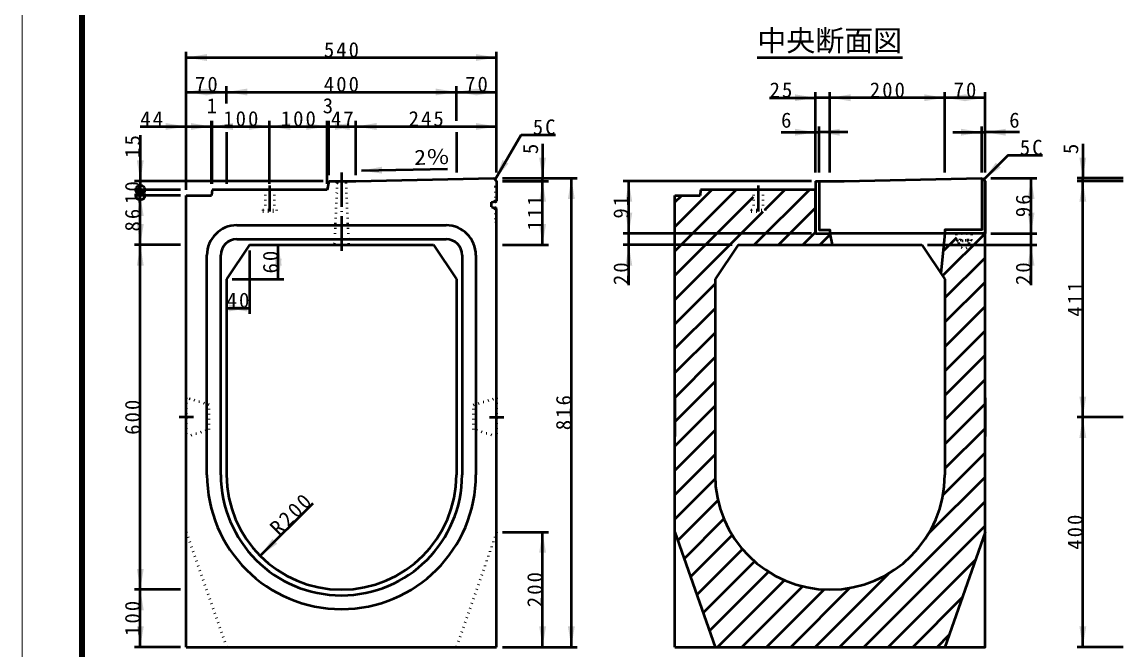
# Model space of a CAD drawing. Units: millimetres, scale not verified. Extents: x -2102 to 2102, y -1485 to 1485.
# Drawn here: x -2102 to -182, y -630 to 463 of the extents above; entities that cross this region are included whole.
import ezdxf
from ezdxf.enums import TextEntityAlignment as Align

# ---------------------------------------------------------------- set-up
doc = ezdxf.new("R2010")
doc.units = ezdxf.units.MM
doc.header["$LTSCALE"] = 5
doc.header["$PDMODE"] = 32
doc.header["$PDSIZE"] = 2.5
doc.linetypes.add('DOTTED', pattern=[1.75, 0.25, -1.5])
doc.linetypes.add('LONG_DASHED_DOTTED', pattern=[15.25, 12, -1.5, 0.25, -1.5])
doc.layers.add('0-0_V-nasSTD', color=7, linetype='Continuous', lineweight=35)
doc.layers.add('0-1_0', color=7, linetype='Continuous', lineweight=50)
doc.styles.add('ＭＳ ゴシック', font='')
doc.styles.get('ＭＳ ゴシック').set_extended_font_data('MS Gothic')

msp = doc.modelspace()

# ---------------------------------------------------------------- linework, layer by layer
at = {"layer": '0-0_V-nasSTD', "lineweight": 100}
msp.add_line((-1997.5, 1380), (-1997.5, -1380), dxfattribs=at)
at = {"layer": '0-0_V-nasSTD', "lineweight": 50}
for p, q in [((-1746.763, 320.895), (-1746.763, 350.895)), ((-1816.763, 280.895), (-1772.763, 280.895)), ((-1746.763, 270.895), (-1746.763, 180.895)), ((-1346.763, 270.895), (-1346.763, 200.895)), ((-432.763, 190.895), (-431.763, 190.895)), ((-431.763, 190.895), (-426.763, 185.895)), ((-426.763, 94.895), (-426.763, 185.895)), ((-1816.763, 160.895), (-1772.763, 160.895)), ((-1771.763, 170.895), (-1772.763, 160.895)), ((-966.763, 160.895), (-922.763, 160.895)), ((-921.763, 170.895), (-922.763, 160.895)), ((-496.763, 94.895), (-503.934, 25.651))]:
    msp.add_line(p, q, dxfattribs=at)
at = {"layer": '0-0_V-nasSTD', "linetype": 'DOTTED', "lineweight": 50}
for p, q in [((-476.763, 82.895), (-476.763, 94.895)), ((-476.763, 94.895), (-449.763, 94.895)), ((-476.763, 82.895), (-449.763, 82.895)), ((-474.763, 81.895), (-474.963, 82.895)), ((-474.763, 81.895), (-451.763, 81.895)), ((-472.263, 77.895), (-472.263, 81.895)), ((-470.263, 83.895), (-470.263, 94.895)), ((-456.263, 83.895), (-456.263, 94.895)), ((-454.263, 77.895), (-454.263, 81.895)), ((-451.763, 81.895), (-451.563, 82.895)), ((-449.763, 82.895), (-449.763, 94.895))]:
    msp.add_line(p, q, dxfattribs=at)
at = {"layer": '0-0_V-nasSTD', "lineweight": 18}
for points in [[(-2102.5, -1485), (-2102.5, 1485), (2102.5, 1485), (2102.5, -1485)], [(-2002.5, -1385), (-2002.5, 1385), (2002.5, 1385), (2002.5, -1385)]]:
    msp.add_lwpolyline(points, close=True, dxfattribs=at)
at = {"layer": '0-0_V-nasSTD', "lineweight": 50}
for centre in [(-1896.763, 170.895), (-1896.763, 160.895)]:
    msp.add_circle(centre, 8, dxfattribs=at)
at = {"layer": '0-0_V-nasSTD', "linetype": 'DOTTED', "lineweight": 50}
for centre, radius, start, end in [((-477.263, 107.895), 25, 271.14576, 286.2602), ((-463.263, 77.895), 9, 180, 0), ((-463.263, 107.895), 25, 253.7398, 286.2602), ((-449.263, 107.895), 25, 253.7398, 268.85424)]:
    msp.add_arc(centre, radius, start, end, dxfattribs=at)
at = {"layer": '0-0_V-nasSTD'}
for points in [[(-1816.763, 400.895), (-1780.763, 394.895), (-1780.763, 406.895)], [(-1312.763, 394.895), (-1312.763, 406.895), (-1276.763, 400.895)], [(-1816.763, 340.895), (-1780.763, 334.895), (-1780.763, 346.895)], [(-1782.763, 334.895), (-1782.763, 346.895), (-1746.763, 340.895)], [(-1746.763, 340.895), (-1710.763, 334.895), (-1710.763, 346.895)], [(-1382.763, 334.895), (-1382.763, 346.895), (-1346.763, 340.895)], [(-1346.763, 340.895), (-1310.763, 334.895), (-1310.763, 346.895)], [(-1312.763, 334.895), (-1312.763, 346.895), (-1276.763, 340.895)], [(-757.763, 324.895), (-757.763, 336.895), (-721.763, 330.895)], [(-696.763, 330.895), (-660.763, 324.895), (-660.763, 336.895)], [(-532.763, 324.895), (-532.763, 336.895), (-496.763, 330.895)], [(-496.763, 330.895), (-460.763, 324.895), (-460.763, 336.895)], [(-462.763, 324.895), (-462.763, 336.895), (-426.763, 330.895)], [(-1852.763, 274.895), (-1852.763, 286.895), (-1816.763, 280.895)], [(-1808.763, 274.895), (-1808.763, 286.895), (-1772.763, 280.895)], [(-1771.763, 280.895), (-1735.763, 274.895), (-1735.763, 286.895)], [(-1707.763, 274.895), (-1707.763, 286.895), (-1671.763, 280.895)], [(-1671.763, 280.895), (-1635.763, 274.895), (-1635.763, 286.895)], [(-1607.763, 274.895), (-1607.763, 286.895), (-1571.763, 280.895)], [(-1568.763, 280.895), (-1532.763, 274.895), (-1532.763, 286.895)], [(-1557.763, 274.895), (-1557.763, 286.895), (-1521.763, 280.895)], [(-1521.763, 280.895), (-1485.763, 274.895), (-1485.763, 286.895)], [(-1312.763, 274.895), (-1312.763, 286.895), (-1276.763, 280.895)], [(-757.763, 264.895), (-757.763, 276.895), (-721.763, 270.895)], [(-715.763, 270.895), (-679.763, 264.895), (-679.763, 276.895)], [(-468.763, 264.895), (-468.763, 276.895), (-432.763, 270.895)], [(-426.763, 270.895), (-390.763, 264.895), (-390.763, 276.895)], [(-1902.763, 221.895), (-1896.763, 185.895), (-1890.763, 221.895)], [(-1279.263, 188.395), (-1266.459, 222.572), (-1256.067, 216.572)], [(-1202.763, 226.895), (-1196.763, 190.895), (-1190.763, 226.895)], [(-429.263, 188.395), (-408.05, 218.094), (-399.565, 209.609)], [(-262.763, 226.895), (-256.763, 190.895), (-250.763, 226.895)], [(-1512.149, 204.111), (-1476.282, 210.859), (-1476.032, 198.862)], [(-1202.763, 149.895), (-1196.763, 185.895), (-1190.763, 149.895)], [(-1152.763, 154.895), (-1146.763, 190.895), (-1140.763, 154.895)], [(-1052.763, 149.895), (-1046.763, 185.895), (-1040.763, 149.895)], [(-352.763, 154.895), (-346.763, 190.895), (-340.763, 154.895)], [(-262.763, 149.895), (-256.763, 185.895), (-250.763, 149.895)], [(-1902.763, 124.895), (-1896.763, 160.895), (-1890.763, 124.895)], [(-1052.763, 130.895), (-1046.763, 94.895), (-1040.763, 130.895)], [(-352.763, 130.895), (-346.763, 94.895), (-340.763, 130.895)], [(-1902.763, 110.895), (-1896.763, 74.895), (-1890.763, 110.895)], [(-1202.763, 110.895), (-1196.763, 74.895), (-1190.763, 110.895)], [(-1902.763, 38.895), (-1896.763, 74.895), (-1890.763, 38.895)], [(-1662.763, 38.895), (-1656.763, 74.895), (-1650.763, 38.895)], [(-1052.763, 38.895), (-1046.763, 74.895), (-1040.763, 38.895)], [(-352.763, 38.895), (-346.763, 74.895), (-340.763, 38.895)], [(-1662.763, 50.895), (-1656.763, 14.895), (-1650.763, 50.895)], [(-1746.763, -35.105), (-1710.763, -41.105), (-1710.763, -29.105)], [(-1742.763, -41.105), (-1742.763, -29.105), (-1706.763, -35.105)], [(-262.763, -189.105), (-256.763, -225.105), (-250.763, -189.105)], [(-262.763, -261.105), (-256.763, -225.105), (-250.763, -261.105)], [(-1688.184, -466.526), (-1666.971, -436.827), (-1658.486, -445.313)], [(-1202.763, -461.105), (-1196.763, -425.105), (-1190.763, -461.105)], [(-1902.763, -489.105), (-1896.763, -525.105), (-1890.763, -489.105)], [(-1902.763, -561.105), (-1896.763, -525.105), (-1890.763, -561.105)], [(-1902.763, -589.105), (-1896.763, -625.105), (-1890.763, -589.105)], [(-1202.763, -589.105), (-1196.763, -625.105), (-1190.763, -589.105)], [(-1152.763, -589.105), (-1146.763, -625.105), (-1140.763, -589.105)], [(-262.763, -589.105), (-256.763, -625.105), (-250.763, -589.105)]]:
    msp.add_solid(points, dxfattribs=at)
at = {"layer": '0-1_0'}
for p, q in [((-1816.763, 170.895), (-1816.763, 410.895)), ((-1276.763, 200.895), (-1276.763, 410.895)), ((-1816.763, 400.895), (-1276.763, 400.895)), ((-823.166, 400.895), (-570.36, 400.895)), ((-1346.763, 290.895), (-1346.763, 350.895)), ((-801.763, 330.895), (-721.763, 330.895)), ((-721.763, 200.895), (-721.763, 340.895)), ((-696.763, 200.895), (-696.763, 340.895)), ((-496.763, 200.895), (-496.763, 340.895)), ((-426.763, 200.895), (-426.763, 340.895)), ((-1772.763, 180.895), (-1772.763, 290.895)), ((-1771.763, 180.895), (-1771.763, 290.895)), ((-1671.763, 180.895), (-1671.763, 290.895)), ((-1571.763, 180.895), (-1571.763, 290.895)), ((-1568.763, 195.895), (-1568.763, 290.895)), ((-1521.763, 195.895), (-1521.763, 290.895)), ((-1896.763, 280.895), (-1816.763, 280.895)), ((-1772.763, 280.895), (-1771.763, 280.895)), ((-1771.763, 280.895), (-1671.763, 280.895)), ((-1671.763, 280.895), (-1571.763, 280.895)), ((-1571.763, 280.895), (-1568.763, 280.895)), ((-1568.763, 280.895), (-1521.763, 280.895)), ((-1521.763, 280.895), (-1276.763, 280.895)), ((-781.763, 270.895), (-721.763, 270.895)), ((-721.763, 270.895), (-715.763, 270.895)), ((-715.763, 200.895), (-715.763, 280.895)), ((-665.763, 270.895), (-715.763, 270.895)), ((-482.763, 270.895), (-432.763, 270.895)), ((-432.763, 200.895), (-432.763, 280.895)), ((-432.763, 270.895), (-426.763, 270.895)), ((-366.763, 270.895), (-426.763, 270.895)), ((-1896.763, 265.895), (-1896.763, 185.895)), ((-1234.263, 266.338), (-1279.263, 188.395)), ((-1234.263, 266.338), (-1174.263, 266.338)), ((-1196.763, 250.895), (-1196.763, 190.895)), ((-256.763, 250.895), (-256.763, 190.895)), ((-386.837, 230.822), (-429.263, 188.395)), ((-386.837, 230.822), (-326.837, 230.822)), ((-1512.149, 204.111), (-1362.181, 207.235)), ((-1578.763, 185.895), (-1906.763, 185.895)), ((-1896.763, 185.895), (-1896.763, 170.895)), ((-1568.763, 185.895), (-1571.763, 170.895)), ((-1568.763, 185.895), (-1521.763, 185.895)), ((-1276.763, 185.895), (-1276.763, 150.91)), ((-1266.763, 190.895), (-1136.763, 190.895)), ((-1266.763, 185.895), (-1186.763, 185.895)), ((-1196.763, 185.895), (-1196.763, 190.895)), ((-1196.763, 74.895), (-1196.763, 185.895)), ((-1146.763, -625.105), (-1146.763, 190.895)), ((-728.763, 185.895), (-1056.763, 185.895)), ((-1046.763, 94.895), (-1046.763, 185.895)), ((-721.763, 185.895), (-721.763, 94.895)), ((-416.763, 190.895), (-336.763, 190.895)), ((-346.763, 94.895), (-346.763, 190.895)), ((-186.763, 190.895), (-266.763, 190.895)), ((-186.763, 185.895), (-266.763, 185.895)), ((-256.763, 185.895), (-256.763, 190.895)), ((-1826.763, 170.895), (-1906.763, 170.895)), ((-1826.763, 160.895), (-1906.763, 160.895)), ((-1896.763, 170.895), (-1896.763, 160.895)), ((-1896.763, 74.895), (-1896.763, 160.895)), ((-1816.763, -625.105), (-1816.763, 160.895)), ((-1571.763, 170.895), (-1771.763, 170.895)), ((-966.763, 64.049), (-859.917, 170.895)), ((-966.763, 106.476), (-902.343, 170.895)), ((-966.763, -625.105), (-966.763, 160.895)), ((-966.763, 148.902), (-954.77, 160.895)), ((-966.763, 21.623), (-829.763, 158.623)), ((-721.763, 170.895), (-921.763, 170.895)), ((-828.637, 74.895), (-732.637, 170.895)), ((-810.064, 135.895), (-775.064, 170.895)), ((-721.763, 94.895), (-721.763, 170.895)), ((-721.763, 94.895), (-721.763, 170.895)), ((-1285.763, 148.895), (-1276.763, 150.91)), ((-1285.763, 140.895), (-1285.763, 148.895)), ((-1285.763, 140.895), (-1276.763, 137.537)), ((-1276.763, -625.105), (-1276.763, 137.537)), ((-786.211, 74.895), (-721.763, 139.343)), ((-966.763, -20.804), (-813.064, 132.895)), ((-1728.763, 108.895), (-1364.763, 108.895)), ((-743.785, 74.895), (-721.763, 96.917)), ((-1728.763, 84.895), (-1364.763, 84.895)), ((-728.763, 94.895), (-1056.763, 94.895)), ((-1046.763, 74.895), (-1046.763, 94.895)), ((-721.763, 94.895), (-696.763, 94.895)), ((-714.322, 74.895), (-696.365, 92.852)), ((-696.763, 94.895), (-692.863, 74.895)), ((-496.763, 94.895), (-696.763, 94.895)), ((-426.8, 94.895), (-500.778, 20.918)), ((-476.763, 87.359), (-499.944, 64.178)), ((-416.763, 94.895), (-336.763, 94.895)), ((-346.763, 74.895), (-346.763, 94.895)), ((-1826.763, 74.895), (-1906.763, 74.895)), ((-1706.763, 74.895), (-1746.763, 14.895)), ((-1706.763, 74.895), (-1386.763, 74.895)), ((-1706.763, 64.895), (-1706.763, -45.105)), ((-1656.763, 14.895), (-1656.763, 74.895)), ((-1559.263, 74.895), (-1534.263, 74.895)), ((-1386.763, 74.895), (-1346.763, 14.895)), ((-1266.763, 74.895), (-1186.763, 74.895)), ((-866.763, 74.895), (-1056.763, 74.895)), ((-1046.763, 4.895), (-1046.763, 74.895)), ((-856.763, 74.895), (-896.763, 14.895)), ((-856.763, 74.895), (-536.763, 74.895)), ((-536.763, 74.895), (-496.763, 14.895)), ((-526.763, 74.895), (-336.763, 74.895)), ((-346.763, 4.895), (-346.763, 74.895)), ((-1780.763, 24.895), (-1780.763, 56.895)), ((-1756.763, 24.895), (-1756.763, 56.895)), ((-1336.763, 56.895), (-1336.763, 24.895)), ((-1312.763, 56.895), (-1312.763, 24.895)), ((-496.763, -17.494), (-426.763, 52.506)), ((-1780.763, -325.105), (-1780.763, 24.895)), ((-1756.763, -325.105), (-1756.763, 24.895)), ((-1336.763, 24.895), (-1336.763, -325.105)), ((-1312.763, 24.895), (-1312.763, -325.105)), ((-1746.763, 14.895), (-1746.763, -325.105)), ((-1736.763, 14.895), (-1646.763, 14.895)), ((-1346.763, 14.895), (-1346.763, -325.105)), ((-966.763, -63.23), (-896.763, 6.77)), ((-896.763, 14.895), (-896.763, -325.105)), ((-496.763, 14.895), (-496.763, -325.105)), ((-496.763, -59.921), (-426.763, 10.079)), ((-1746.763, -35.105), (-1706.763, -35.105)), ((-966.763, -105.657), (-896.763, -35.657)), ((-496.763, -102.347), (-426.763, -32.347)), ((-496.763, -144.773), (-426.763, -74.773)), ((-966.763, -148.083), (-896.763, -78.083)), ((-966.763, -191.605), (-896.763, -120.509)), ((-496.763, -187.2), (-426.763, -117.2)), ((-896.763, -162.936), (-966.763, -232.936)), ((-496.763, -229.626), (-426.763, -159.626)), ((-966.763, -191.605), (-966.763, -258.605)), ((-426.763, -191.605), (-426.763, -258.605)), ((-896.763, -205.362), (-966.763, -275.362)), ((-496.763, -272.053), (-426.763, -202.053)), ((-186.763, -225.105), (-266.763, -225.105)), ((-896.763, -247.789), (-966.763, -317.789)), ((-496.763, -314.479), (-426.763, -244.479)), ((-499.825, -359.967), (-426.763, -286.905)), ((-896.763, -290.215), (-966.763, -360.215)), ((-896.626, -332.504), (-966.763, -402.641)), ((-525.011, -427.579), (-426.763, -329.332)), ((-1688.184, -466.526), (-1596.261, -374.602)), ((-891.666, -369.97), (-961.587, -439.892)), ((-680.109, -625.105), (-426.763, -371.758)), ((-950.588, -471.319), (-881.354, -402.085)), ((-637.683, -625.105), (-426.763, -414.185)), ((-1266.763, -425.105), (-1186.763, -425.105)), ((-1196.763, -625.105), (-1196.763, -425.105)), ((-966.763, -425.105), (-896.763, -625.105)), ((-939.589, -502.746), (-866.97, -430.127)), ((-426.763, -425.105), (-496.763, -625.105)), ((-928.589, -534.173), (-849.105, -454.689)), ((-917.59, -565.6), (-828.008, -476.018)), ((-595.257, -625.105), (-443.728, -473.576)), ((-906.59, -597.027), (-803.687, -494.123)), ((-722.536, -625.105), (-594.288, -496.857)), ((-892.241, -625.105), (-775.913, -508.776)), ((-1826.763, -525.105), (-1906.763, -525.105)), ((-849.815, -625.105), (-744.126, -519.416)), ((-807.389, -625.105), (-707.12, -524.836)), ((-764.962, -625.105), (-661.9, -522.043)), ((-552.83, -625.105), (-466.573, -538.848)), ((-510.404, -625.105), (-489.418, -604.119)), ((-1826.763, -625.105), (-1906.763, -625.105)), ((-1816.763, -625.105), (-1276.763, -625.105)), ((-1266.763, -625.105), (-1136.763, -625.105)), ((-186.763, -625.105), (-266.763, -625.105))]:
    msp.add_line(p, q, dxfattribs=at)
at = {"layer": '0-1_0', "linetype": 'LONG_DASHED_DOTTED'}
for p, q in [((-1546.763, 200.895), (-1546.763, 59.895)), ((-1671.763, 177.895), (-1671.763, 132.895)), ((-821.763, 177.895), (-821.763, 132.895)), ((-1804.263, -225.105), (-1829.263, -225.105)), ((-1289.263, -225.105), (-1264.263, -225.105))]:
    msp.add_line(p, q, dxfattribs=at)
at = {"layer": '0-1_0', "linetype": 'DOTTED'}
for p, q in [((-1554.263, 182.895), (-1559.263, 74.895)), ((-1539.263, 182.895), (-1534.263, 74.895)), ((-1279.063, 175.895), (-1276.763, 178.195)), ((-1279.063, 175.895), (-1279.063, 150.395)), ((-1679.763, 170.895), (-1679.763, 135.895)), ((-1663.763, 170.895), (-1663.763, 135.895)), ((-829.763, 170.895), (-829.763, 135.895)), ((-813.763, 170.895), (-813.763, 135.895)), ((-1683.763, 135.895), (-1659.763, 135.895)), ((-1683.763, 135.895), (-1683.763, 132.895)), ((-1659.763, 135.895), (-1659.763, 132.895)), ((-833.763, 135.895), (-809.763, 135.895)), ((-833.763, 135.895), (-833.763, 132.895)), ((-809.763, 135.895), (-809.763, 132.895)), ((-1683.763, 132.895), (-1659.763, 132.895)), ((-833.763, 132.895), (-809.763, 132.895)), ((-1316.763, -203.605), (-1276.763, -191.605)), ((-1276.763, -191.605), (-1276.763, -258.605)), ((-1316.763, -246.605), (-1316.763, -203.605)), ((-1276.763, -258.605), (-1316.763, -246.605)), ((-1816.763, -425.105), (-1746.763, -625.105)), ((-1276.763, -425.105), (-1346.763, -625.105))]:
    msp.add_line(p, q, dxfattribs=at)
at = {"layer": '0-1_0'}
for points in [[(-1816.763, 340.895), (-1746.763, 340.895), (-1346.763, 340.895), (-1276.763, 340.895)], [(-426.763, 330.895), (-496.763, 330.895), (-696.763, 330.895), (-721.763, 330.895)], [(-1521.763, 185.895), (-1281.763, 190.895), (-1276.763, 185.895)], [(-721.763, 185.895), (-671.763, 185.895), (-432.763, 190.895)], [(-715.763, 185.895), (-715.763, 100.895), (-696.763, 100.895), (-696.763, 94.895)], [(-432.763, 190.895), (-432.763, 100.895), (-496.763, 100.895), (-496.763, 94.895)], [(-426.763, 185.895), (-426.763, 94.895), (-496.763, 94.895)], [(-256.763, -625.105), (-256.763, -225.105), (-256.763, 185.895)], [(-966.763, -625.105), (-426.763, -625.105), (-426.763, 94.895)], [(-1896.763, -625.105), (-1896.763, -525.105), (-1896.763, 74.895)]]:
    msp.add_lwpolyline(points, dxfattribs=at)
at = {"layer": '0-1_0', "linetype": 'DOTTED'}
for points in [[(-1554.263, 182.895), (-1557.263, 185.895), (-1536.263, 185.895)], [(-1554.263, 182.895), (-1539.263, 182.895), (-1536.263, 185.895)], [(-1279.063, 138.395), (-1279.063, 115.895), (-1276.763, 113.595)]]:
    msp.add_lwpolyline(points, dxfattribs=at)
msp.add_lwpolyline([(-1776.763, -203.605), (-1816.763, -191.605), (-1816.763, -258.605), (-1776.763, -246.605)], close=True, dxfattribs=at)
at = {"layer": '0-1_0'}
for centre, radius, start, end in [((-1728.763, 56.895), 52, 90, 180), ((-1364.763, 56.895), 52, 0, 90), ((-1728.763, 56.895), 28, 90, 180), ((-1364.763, 56.895), 28, 0, 90), ((-1546.763, -325.105), 234, 180, 270), ((-1546.763, -325.105), 210, 180, 270), ((-1546.763, -325.105), 200, 180, 270), ((-1546.763, -325.105), 200, 270, 0), ((-1546.763, -325.105), 210, 270, 0), ((-1546.763, -325.105), 234, 270, 0), ((-696.763, -325.105), 200, 180, 270), ((-696.763, -325.105), 200, 180, 270), ((-696.763, -325.105), 200, 270, 0), ((-696.763, -325.105), 200, 270, 0)]:
    msp.add_arc(centre, radius, start, end, dxfattribs=at)
for p in [(-1279.063, 150.395), (-1279.063, 138.395)]:
    msp.add_point(p, dxfattribs=at)

# ---------------------------------------------------------------- texts
at = {"layer": '0-0_V-nasSTD', "style": 'ＭＳ ゴシック'}
for s, height, p in [('中央断面図', 36.95, (-823.166, 400.895)), ('1', 26.39, (-1781.263, 295.895)), ('3', 26.39, (-1579.263, 295.895)), ('6', 26.39, (-781.763, 270.895)), ('6', 26.39, (-384.763, 270.895))]:
    msp.add_text(s, height=height, dxfattribs=at).set_placement(p, align=Align.BOTTOM_LEFT)
at = {"layer": '0-0_V-nasSTD', "style": 'ＭＳ ゴシック', "width": 1.15}
msp.add_text('2％', height=26.39, rotation=1.193, dxfattribs=at).set_placement((-1419.769, 206.035), align=Align.BOTTOM_LEFT)
at = {"layer": '0-0_V-nasSTD', "style": 'ＭＳ ゴシック'}
for p in [(-1196.763, 232.895), (-256.763, 232.895)]:
    msp.add_text('5', height=26.39, rotation=90, dxfattribs=at).set_placement(p, align=Align.BOTTOM_LEFT)
at = {"layer": '0-0_V-nasSTD', "char_height": 26.39, "attachment_point": 7, "style": 'ＭＳ ゴシック'}
for s, insert in [('\\T1.2;540', (-1577.363, 400.895)), ('\\T1.2;70', (-1801.563, 340.895)), ('\\T1.2;400', (-1577.363, 340.895)), ('\\T1.2;70', (-1331.563, 340.895)), ('\\T1.2;25', (-801.763, 330.895)), ('\\T1.2;200', (-627.363, 330.895)), ('\\T1.2;70', (-481.563, 330.895)), ('\\T1.2;100', (-1752.363, 280.895)), ('\\T1.2;100', (-1652.363, 280.895)), ('\\T1.2;245', (-1429.863, 280.895)), ('\\T1.2;44', (-1896.763, 280.895)), ('\\T1.2;47', (-1565.063, 280.895)), ('\\T1.2;5C', (-1213.863, 266.338)), ('\\T1.2;5C', (-366.437, 230.822)), ('\\T1.2;40', (-1746.563, -35.105))]:
    msp.add_mtext(s, dxfattribs=dict(at, insert=insert))
for s, insert, rotation in [('\\T1.2;15', (-1896.763, 226.295), 90), ('\\T1.2;10', (-1896.763, 146.095), 90), ('\\T1.2;111', (-1196.763, 99.795), 90), ('\\T1.2;91', (-1046.763, 120.595), 90), ('\\T1.2;96', (-346.763, 123.095), 90), ('\\T1.2;86', (-1896.763, 98.095), 90), ('\\T1.2;60', (-1656.763, 25.095), 90), ('\\T1.2;20', (-1046.763, 4.895), 90), ('\\T1.2;20', (-346.763, 4.895), 90), ('\\T1.2;411', (-256.763, -50.205), 90), ('\\T1.2;816', (-1146.763, -247.705), 90), ('\\T1.2;600', (-1896.763, -255.705), 90), ('\\T1.2;R200', (-1654.809, -433.15), 45), ('\\T1.2;400', (-256.763, -455.705), 90), ('\\T1.2;200', (-1196.763, -555.705), 90), ('\\T1.2;100', (-1896.763, -605.705), 90)]:
    msp.add_mtext(s, dxfattribs=dict(at, insert=insert, rotation=rotation))

doc.saveas('drawing.dxf')
